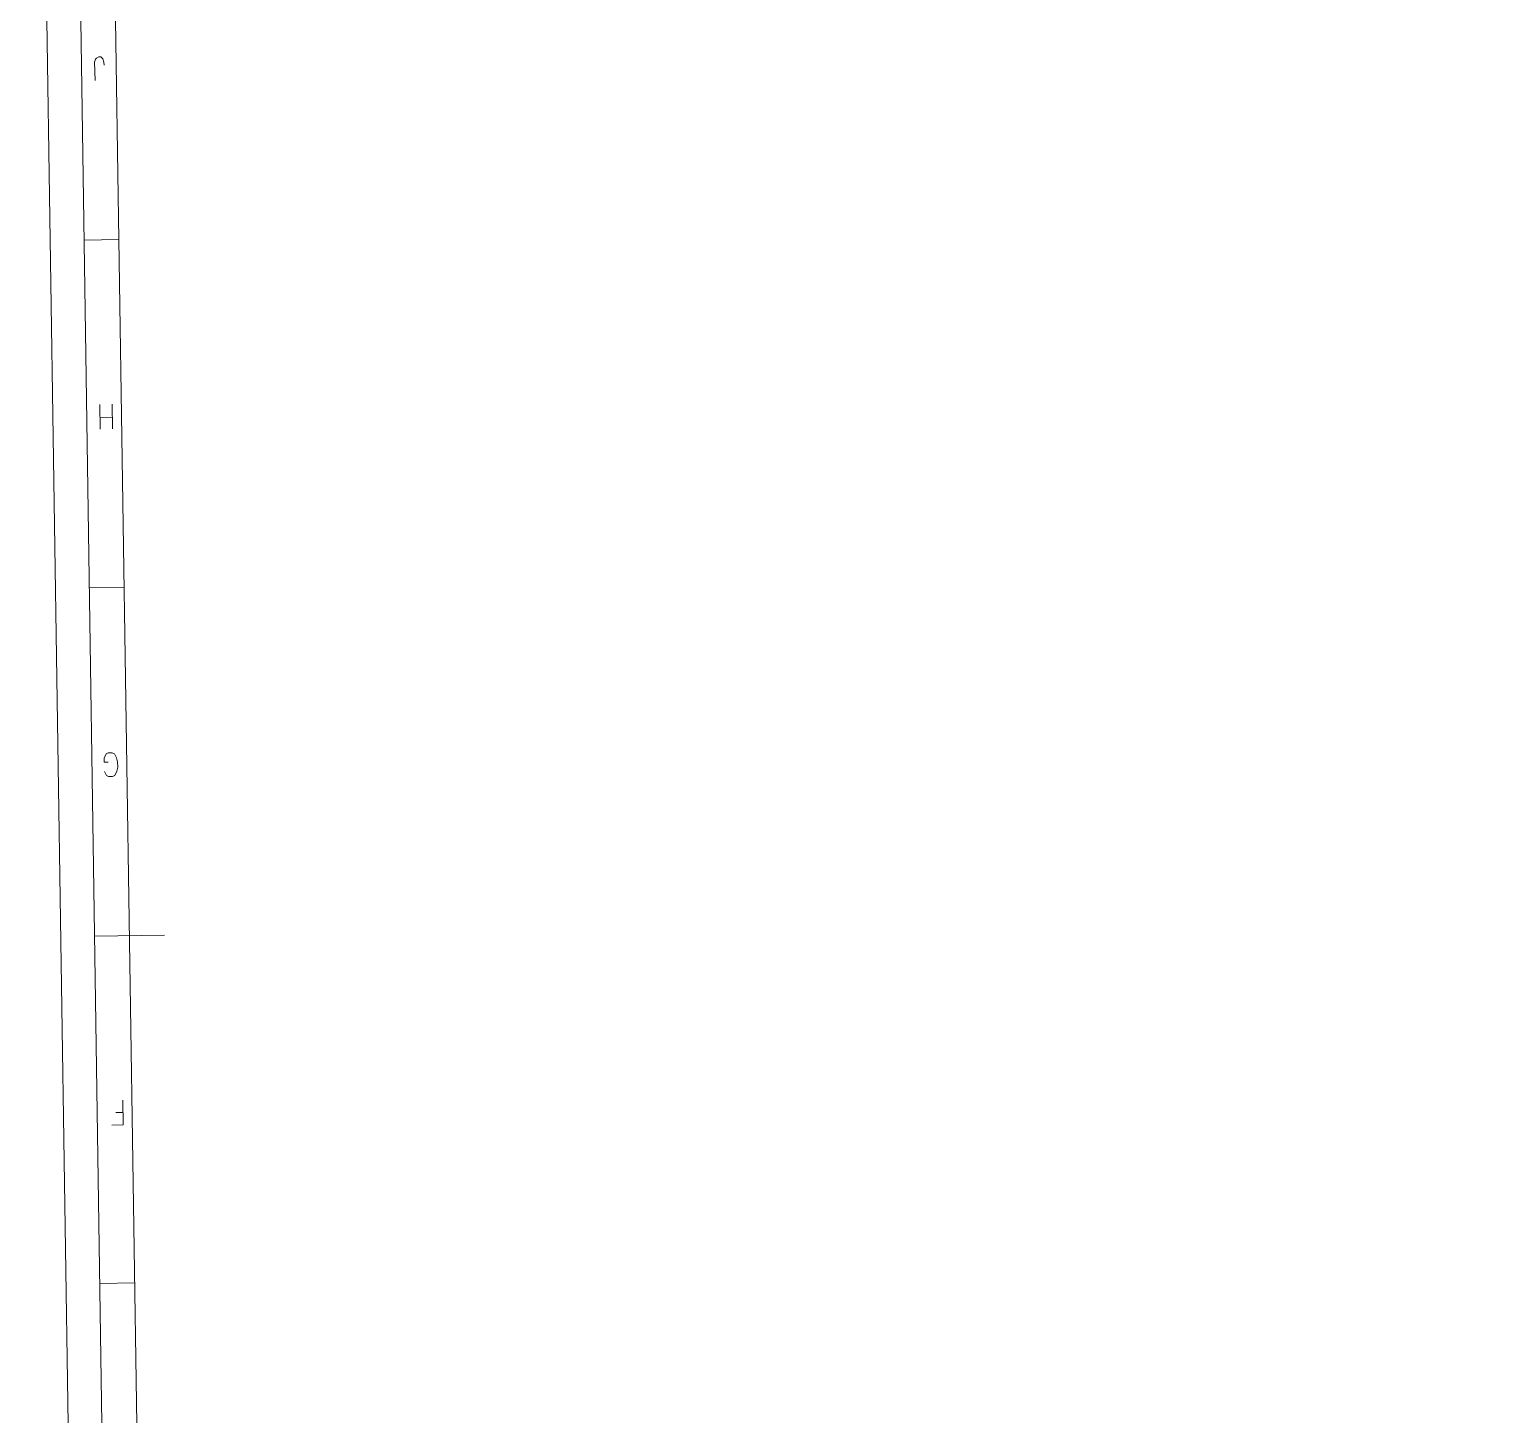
# Model space of a CAD drawing. Header units: millimetres. Extents: x -48 to 5523, y -114 to 5147.
# Drawn here: x -47.649 to -46.459, y -113.145 to -112.022 of the extents above; entities that cross this region are included whole.
import ezdxf

# ---------------------------------------------------------------- set-up
doc = ezdxf.new("R2010")
doc.units = ezdxf.units.MM
doc.layers.add('PDF_Geometry', color=7, linetype='Continuous')

msp = doc.modelspace()

# ---------------------------------------------------------------- linework, layer by layer
at = {"layer": 'PDF_Geometry', "lineweight": 13}
for points in [[(-47.5984, -114.4313), (-47.6491, -111.0825), (-36.2071, -110.9093), (-36.1564, -114.258)], [(-47.5713, -114.4034), (-47.6212, -111.1096), (-36.2909, -110.938), (-36.241, -114.2318)], [(-47.5434, -114.3747), (-47.5925, -111.1375), (-36.3188, -110.9668), (-36.2697, -114.2039)]]:
    msp.add_lwpolyline(points, close=True, dxfattribs=at)
for points in [[(-47.5959, -112.0635), (-47.5962, -112.0485), (-47.5954, -112.046), (-47.5946, -112.0452), (-47.5929, -112.0443), (-47.5912, -112.0443), (-47.5895, -112.0459), (-47.5887, -112.0484), (-47.5886, -112.0509)], [(-47.6048, -112.1928), (-47.5765, -112.1924)], [(-47.5917, -112.346), (-47.592, -112.326)], [(-47.582, -112.3258), (-47.5817, -112.3458)], [(-47.5818, -112.3367), (-47.5918, -112.3368)], [(-47.6006, -112.4745), (-47.5722, -112.474)], [(-47.5883, -112.6235), (-47.5866, -112.6268), (-47.5849, -112.6276), (-47.5816, -112.6275), (-47.5799, -112.6267), (-47.5783, -112.6233), (-47.5775, -112.62), (-47.5776, -112.6158), (-47.5785, -112.6125), (-47.5802, -112.6092), (-47.5819, -112.6084), (-47.5852, -112.6084), (-47.5868, -112.6093), (-47.5885, -112.6126), (-47.5884, -112.616), (-47.5851, -112.6159)], [(-47.5963, -112.7569), (-47.5396, -112.7561)], [(-47.5734, -112.8899), (-47.5731, -112.9099), (-47.5823, -112.9101)], [(-47.5733, -112.8999), (-47.5791, -112.9)], [(-47.592, -113.0386), (-47.5637, -113.0381)]]:
    msp.add_lwpolyline(points, dxfattribs=at)

doc.saveas('drawing.dxf')
